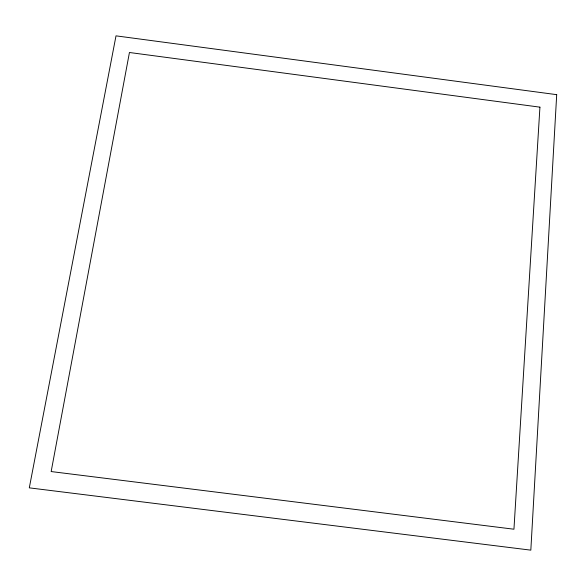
<?xml version="1.0" encoding="UTF-8"?>
<svg xmlns="http://www.w3.org/2000/svg" width="586" height="586" viewBox="0 0 586 586"><rect width="100%" height="100%" fill="white"/><g stroke="black" fill="none" stroke-linecap="round" stroke-linejoin="round"><path stroke-width="0.88" d="M556.7 94.661L530.828 550.151L29.3 487.852L116.006 35.849L556.7 94.661M539.933 107.157L513.944 529.217L51.158 471.554L129.44 52.498L539.933 107.157"/></g></svg>
